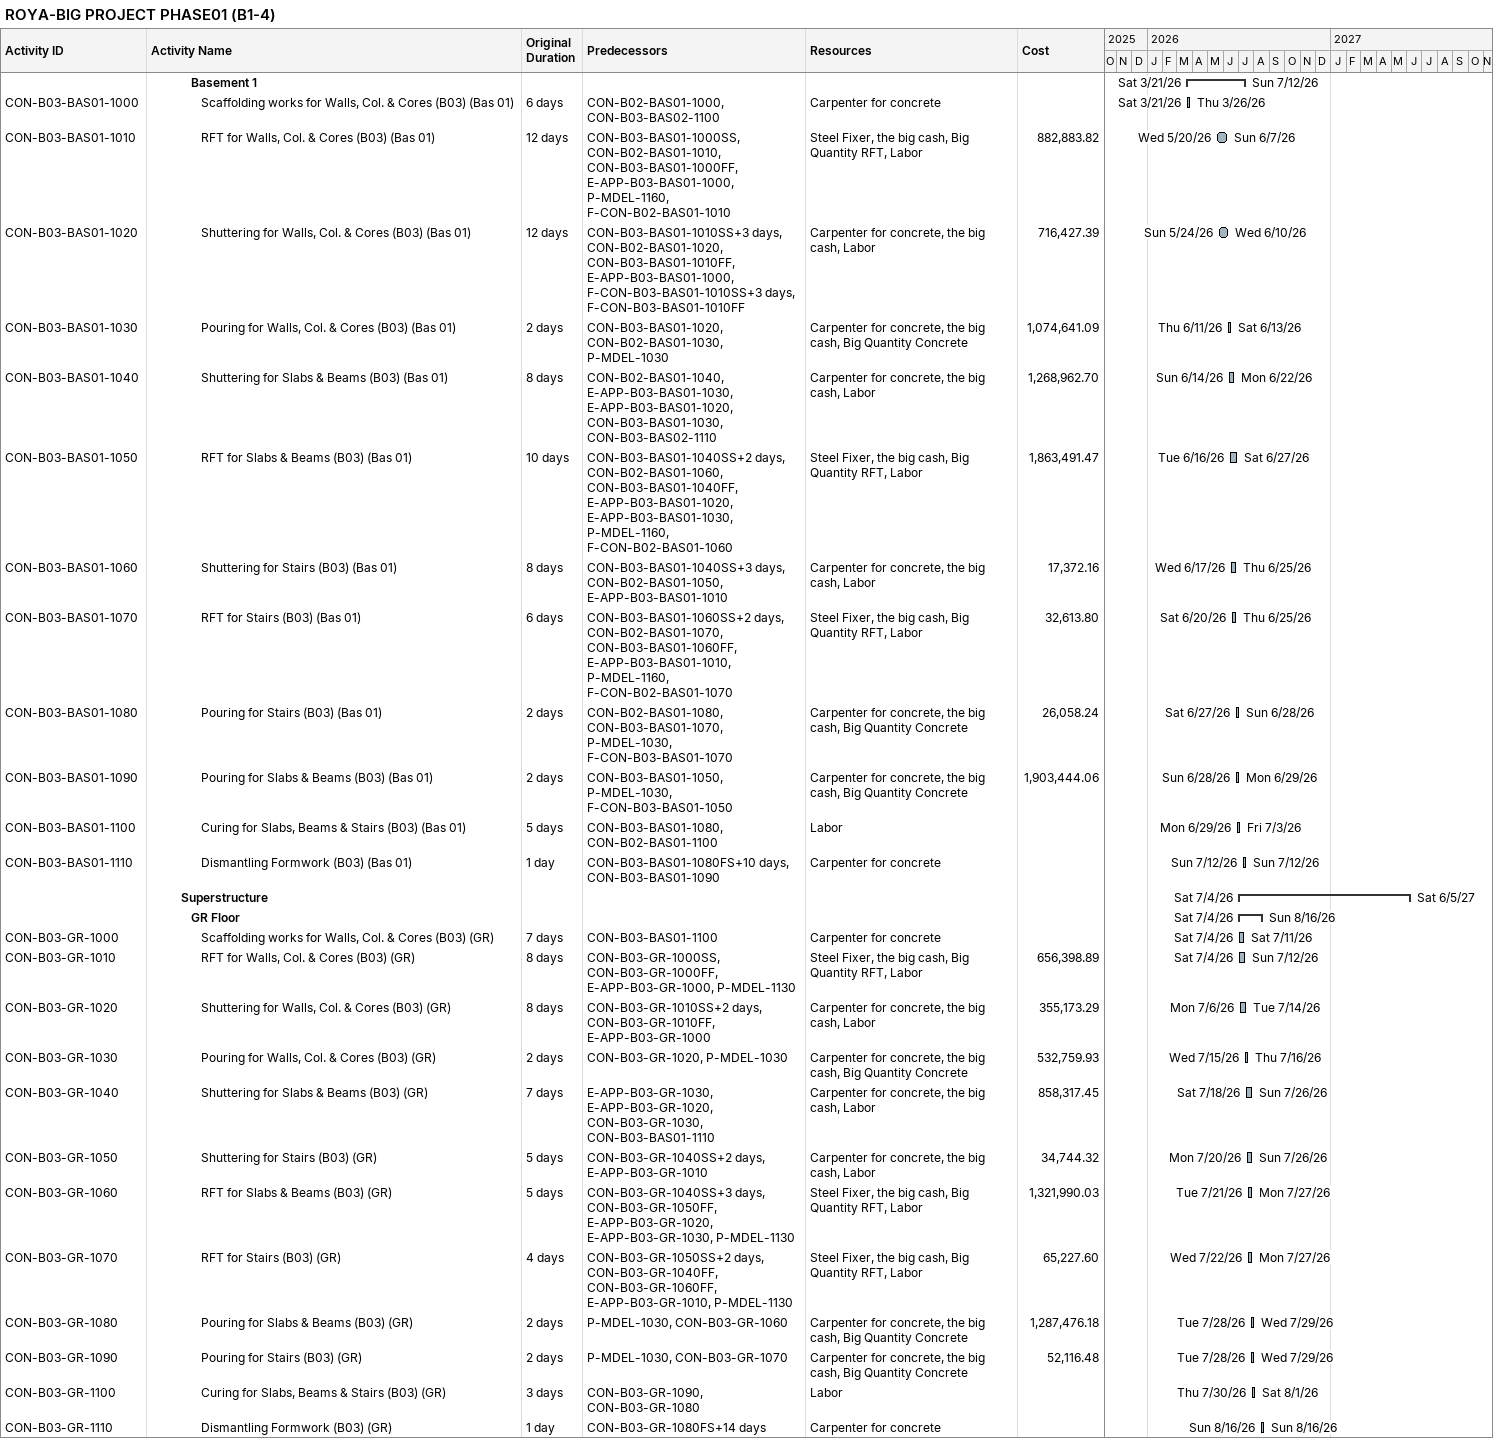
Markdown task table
ROYA-BIG PROJECT PHASE01 (B1-4)

| ID | Level | Task | Original duration | Start | Finish | Predecessors | Resources | Cost |
|---|---|---|---|---|---|---|---|---|
|  | 5 | **Basement 1** |  | 2026-03-21 | 2026-07-12 |  |  |  |
| CON-B03-BAS01-1000 | 6 | Scaffolding works for Walls, Col. & Cores (B03) (Bas 01) | 6d | 2026-03-21 | 2026-03-26 | CON-B02-BAS01-1000, CON-B03-BAS02-1100 | Carpenter for concrete |  |
| CON-B03-BAS01-1010 | 6 | RFT for Walls, Col. & Cores (B03) (Bas 01) | 12d | 2026-05-20 | 2026-06-07 | CON-B03-BAS01-1000SS, CON-B02-BAS01-1010, CON-B03-BAS01-1000FF, E-APP-B03-BAS01-1000, P-MDEL-1160, F-CON-B02-BAS01-1010 | Steel Fixer, the big cash, Big Quantity RFT, Labor | 882883.82 |
| CON-B03-BAS01-1020 | 6 | Shuttering for Walls, Col. & Cores (B03) (Bas 01) | 12d | 2026-05-24 | 2026-06-10 | CON-B03-BAS01-1010SS+3d, CON-B02-BAS01-1020, CON-B03-BAS01-1010FF, E-APP-B03-BAS01-1000, F-CON-B03-BAS01-1010SS+3d, F-CON-B03-BAS01-1010FF | Carpenter for concrete, the big cash, Labor | 716427.39 |
| CON-B03-BAS01-1030 | 6 | Pouring for Walls, Col. & Cores (B03) (Bas 01) | 2d | 2026-06-11 | 2026-06-13 | CON-B03-BAS01-1020, CON-B02-BAS01-1030, P-MDEL-1030 | Carpenter for concrete, the big cash, Big Quantity Concrete | 1074641.09 |
| CON-B03-BAS01-1040 | 6 | Shuttering for Slabs & Beams (B03) (Bas 01) | 8d | 2026-06-14 | 2026-06-22 | CON-B02-BAS01-1040, E-APP-B03-BAS01-1030, E-APP-B03-BAS01-1020, CON-B03-BAS01-1030, CON-B03-BAS02-1110 | Carpenter for concrete, the big cash, Labor | 1268962.70 |
| CON-B03-BAS01-1050 | 6 | RFT for Slabs & Beams (B03) (Bas 01) | 10d | 2026-06-16 | 2026-06-27 | CON-B03-BAS01-1040SS+2d, CON-B02-BAS01-1060, CON-B03-BAS01-1040FF, E-APP-B03-BAS01-1020, E-APP-B03-BAS01-1030, P-MDEL-1160, F-CON-B02-BAS01-1060 | Steel Fixer, the big cash, Big Quantity RFT, Labor | 1863491.47 |
| CON-B03-BAS01-1060 | 6 | Shuttering for Stairs (B03) (Bas 01) | 8d | 2026-06-17 | 2026-06-25 | CON-B03-BAS01-1040SS+3d, CON-B02-BAS01-1050, E-APP-B03-BAS01-1010 | Carpenter for concrete, the big cash, Labor | 17372.16 |
| CON-B03-BAS01-1070 | 6 | RFT for Stairs (B03) (Bas 01) | 6d | 2026-06-20 | 2026-06-25 | CON-B03-BAS01-1060SS+2d, CON-B02-BAS01-1070, CON-B03-BAS01-1060FF, E-APP-B03-BAS01-1010, P-MDEL-1160, F-CON-B02-BAS01-1070 | Steel Fixer, the big cash, Big Quantity RFT, Labor | 32613.80 |
| CON-B03-BAS01-1080 | 6 | Pouring for Stairs (B03) (Bas 01) | 2d | 2026-06-27 | 2026-06-28 | CON-B02-BAS01-1080, CON-B03-BAS01-1070, P-MDEL-1030, F-CON-B03-BAS01-1070 | Carpenter for concrete, the big cash, Big Quantity Concrete | 26058.24 |
| CON-B03-BAS01-1090 | 6 | Pouring for Slabs & Beams (B03) (Bas 01) | 2d | 2026-06-28 | 2026-06-29 | CON-B03-BAS01-1050, P-MDEL-1030, F-CON-B03-BAS01-1050 | Carpenter for concrete, the big cash, Big Quantity Concrete | 1903444.06 |
| CON-B03-BAS01-1100 | 6 | Curing for Slabs, Beams & Stairs (B03) (Bas 01) | 5d | 2026-06-29 | 2026-07-03 | CON-B03-BAS01-1080, CON-B02-BAS01-1100 | Labor |  |
| CON-B03-BAS01-1110 | 6 | Dismantling Formwork (B03) (Bas 01) | 1d | 2026-07-12 | 2026-07-12 | CON-B03-BAS01-1080FS+10d, CON-B03-BAS01-1090 | Carpenter for concrete |  |
|  | 4 | **Superstructure** |  | 2026-07-04 | 2027-06-05 |  |  |  |
|  | 5 | **GR Floor** |  | 2026-07-04 | 2026-08-16 |  |  |  |
| CON-B03-GR-1000 | 6 | Scaffolding works for Walls, Col. & Cores (B03) (GR) | 7d | 2026-07-04 | 2026-07-11 | CON-B03-BAS01-1100 | Carpenter for concrete |  |
| CON-B03-GR-1010 | 6 | RFT for Walls, Col. & Cores (B03) (GR) | 8d | 2026-07-04 | 2026-07-12 | CON-B03-GR-1000SS, CON-B03-GR-1000FF, E-APP-B03-GR-1000, P-MDEL-1130 | Steel Fixer, the big cash, Big Quantity RFT, Labor | 656398.89 |
| CON-B03-GR-1020 | 6 | Shuttering for Walls, Col. & Cores (B03) (GR) | 8d | 2026-07-06 | 2026-07-14 | CON-B03-GR-1010SS+2d, CON-B03-GR-1010FF, E-APP-B03-GR-1000 | Carpenter for concrete, the big cash, Labor | 355173.29 |
| CON-B03-GR-1030 | 6 | Pouring for Walls, Col. & Cores (B03) (GR) | 2d | 2026-07-15 | 2026-07-16 | CON-B03-GR-1020, P-MDEL-1030 | Carpenter for concrete, the big cash, Big Quantity Concrete | 532759.93 |
| CON-B03-GR-1040 | 6 | Shuttering for Slabs & Beams (B03) (GR) | 7d | 2026-07-18 | 2026-07-26 | E-APP-B03-GR-1030, E-APP-B03-GR-1020, CON-B03-GR-1030, CON-B03-BAS01-1110 | Carpenter for concrete, the big cash, Labor | 858317.45 |
| CON-B03-GR-1050 | 6 | Shuttering for Stairs (B03) (GR) | 5d | 2026-07-20 | 2026-07-26 | CON-B03-GR-1040SS+2d, E-APP-B03-GR-1010 | Carpenter for concrete, the big cash, Labor | 34744.32 |
| CON-B03-GR-1060 | 6 | RFT for Slabs & Beams (B03) (GR) | 5d | 2026-07-21 | 2026-07-27 | CON-B03-GR-1040SS+3d, CON-B03-GR-1050FF, E-APP-B03-GR-1020, E-APP-B03-GR-1030, P-MDEL-1130 | Steel Fixer, the big cash, Big Quantity RFT, Labor | 1321990.03 |
| CON-B03-GR-1070 | 6 | RFT for Stairs (B03) (GR) | 4d | 2026-07-22 | 2026-07-27 | CON-B03-GR-1050SS+2d, CON-B03-GR-1040FF, CON-B03-GR-1060FF, E-APP-B03-GR-1010, P-MDEL-1130 | Steel Fixer, the big cash, Big Quantity RFT, Labor | 65227.60 |
| CON-B03-GR-1080 | 6 | Pouring for Slabs & Beams (B03) (GR) | 2d | 2026-07-28 | 2026-07-29 | P-MDEL-1030, CON-B03-GR-1060 | Carpenter for concrete, the big cash, Big Quantity Concrete | 1287476.18 |
| CON-B03-GR-1090 | 6 | Pouring for Stairs (B03) (GR) | 2d | 2026-07-28 | 2026-07-29 | P-MDEL-1030, CON-B03-GR-1070 | Carpenter for concrete, the big cash, Big Quantity Concrete | 52116.48 |
| CON-B03-GR-1100 | 6 | Curing for Slabs, Beams & Stairs (B03) (GR) | 3d | 2026-07-30 | 2026-08-01 | CON-B03-GR-1090, CON-B03-GR-1080 | Labor |  |
| CON-B03-GR-1110 | 6 | Dismantling Formwork (B03) (GR) | 1d | 2026-08-16 | 2026-08-16 | CON-B03-GR-1080FS+14d | Carpenter for concrete |  |
